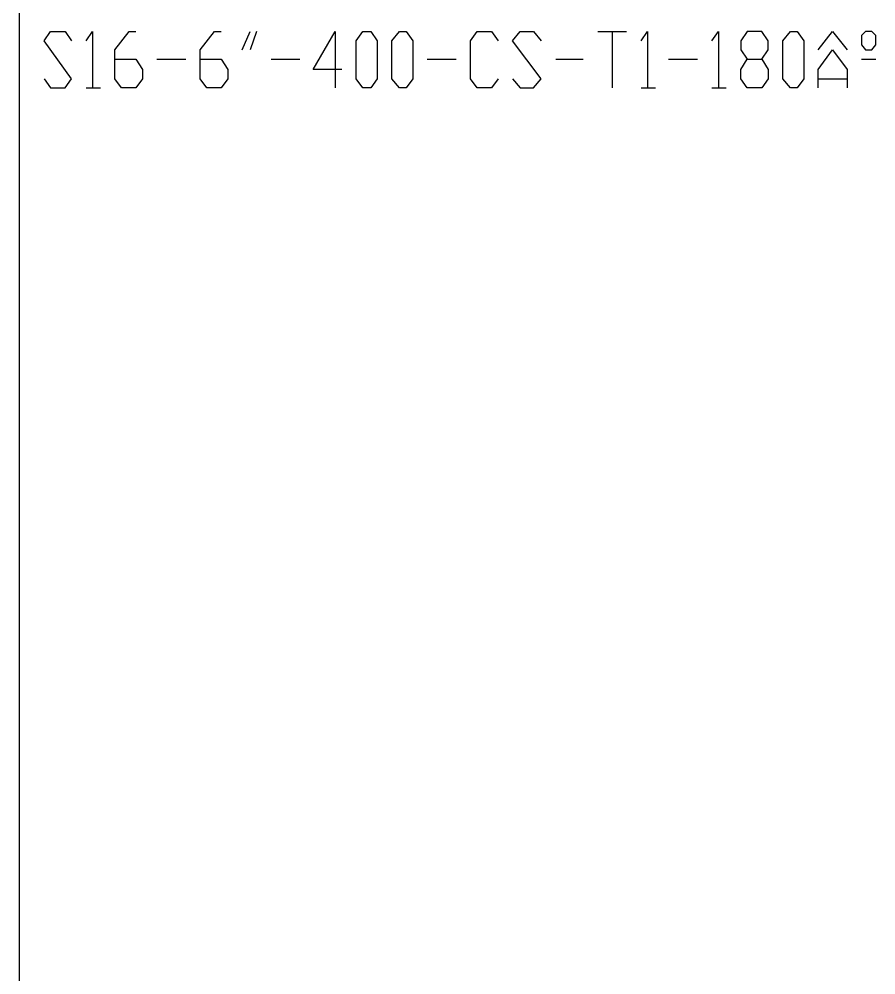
# Model space of a CAD drawing. Header units: millimetres. Extents: x 43 to 1147, y -811 to -31.
# Drawn here: x 944.7 to 1023, y -205.2 to -117.8 of the extents above; entities that cross this region are included whole.
import ezdxf

# ---------------------------------------------------------------- set-up
doc = ezdxf.new("R2010")
doc.units = ezdxf.units.MM
doc.layers.add('EDITED_LINES', color=4, linetype='Continuous')

msp = doc.modelspace()

# ---------------------------------------------------------------- linework, layer by layer
at = {"layer": 'EDITED_LINES'}
for p, q in [((944.68, -47.68), (944.68, -372.52)), ((946.96, -119.8), (947.56, -118.96)), ((947.56, -118.96), (948.88, -118.96)), ((948.88, -118.96), (949.48, -119.8)), ((950.8, -119.8), (951.4, -118.96)), ((951.4, -118.96), (951.4, -124.12)), ((953.44, -120.64), (954.76, -118.96)), ((954.76, -118.96), (955.36, -118.96)), ((961.24, -120.64), (962.56, -118.96)), ((962.56, -118.96), (963.16, -118.96)), ((965.08, -120.64), (965.8, -118.96)), ((966.4, -118.96), (965.8, -120.64)), ((971.56, -122.44), (973.6, -118.96)), ((973.6, -118.96), (973.6, -124.12)), ((975.52, -119.8), (976.12, -118.96)), ((976.12, -118.96), (976.84, -118.96)), ((976.84, -118.96), (977.44, -119.8)), ((978.76, -119.8), (979.48, -118.96)), ((979.48, -118.96), (980.08, -118.96)), ((980.08, -118.96), (980.68, -119.8)), ((985.96, -119.8), (986.56, -118.96)), ((986.56, -118.96), (987.88, -118.96)), ((987.88, -118.96), (988.48, -119.8)), ((989.8, -119.8), (990.52, -118.96)), ((990.52, -118.96), (991.72, -118.96)), ((991.72, -118.96), (992.44, -119.8)), ((997.6, -118.96), (1000.24, -118.96)), ((998.92, -118.96), (998.92, -124.12)), ((1001.56, -119.8), (1002.16, -118.96)), ((1002.16, -118.96), (1002.16, -124.12)), ((1008.04, -119.8), (1008.64, -118.96)), ((1008.64, -118.96), (1008.64, -124.12)), ((1011.28, -118.96), (1010.68, -119.8)), ((1012.6, -118.96), (1011.28, -118.96)), ((1013.2, -119.8), (1012.6, -118.96)), ((1014.52, -119.8), (1015.24, -118.96)), ((1015.24, -118.96), (1015.84, -118.96)), ((1015.84, -118.96), (1016.44, -119.8)), ((1017.76, -120.64), (1019.08, -118.96)), ((1019.08, -118.96), (1020.4, -120.64)), ((1022.08, -118.96), (1021.72, -119.32)), ((1021.72, -119.32), (1021.72, -120.16)), ((1022.68, -118.96), (1022.08, -118.96)), ((1023.04, -119.32), (1022.68, -118.96)), ((1023.04, -120.16), (1023.04, -119.32)), ((949.48, -123.28), (946.96, -119.8)), ((975.52, -123.28), (975.52, -119.8)), ((977.44, -119.8), (977.44, -123.28)), ((978.76, -123.28), (978.76, -119.8)), ((980.68, -119.8), (980.68, -123.28)), ((985.96, -123.28), (985.96, -119.8)), ((992.44, -123.28), (989.8, -119.8)), ((1010.68, -119.8), (1010.68, -120.64)), ((1013.2, -120.64), (1013.2, -119.8)), ((1014.52, -123.28), (1014.52, -119.8)), ((1016.44, -119.8), (1016.44, -123.28)), ((1021.72, -120.16), (1022.08, -120.64)), ((1022.68, -120.64), (1023.04, -120.16)), ((953.44, -123.28), (953.44, -120.64)), ((953.44, -121.48), (955.36, -121.48)), ((955.36, -121.48), (955.96, -122.44)), ((957.28, -121.48), (959.92, -121.48)), ((961.24, -123.28), (961.24, -120.64)), ((961.24, -121.48), (963.16, -121.48)), ((963.16, -121.48), (963.76, -122.44)), ((967.72, -121.48), (970.36, -121.48)), ((982, -121.48), (984.64, -121.48)), ((993.76, -121.48), (996.28, -121.48)), ((1004.08, -121.48), (1006.72, -121.48)), ((1010.68, -120.64), (1011.28, -121.48)), ((1010.68, -122.44), (1011.28, -121.48)), ((1011.28, -121.48), (1012.6, -121.48)), ((1012.6, -121.48), (1013.2, -120.64)), ((1012.6, -121.48), (1013.2, -122.44)), ((1017.76, -122.44), (1019.08, -120.64)), ((1019.08, -120.64), (1020.4, -122.44)), ((1021.72, -121.48), (1023.04, -121.48)), ((1022.08, -120.64), (1022.68, -120.64)), ((955.96, -122.44), (955.96, -123.28)), ((963.76, -122.44), (963.76, -123.28)), ((974.2, -122.44), (971.56, -122.44)), ((1010.68, -123.28), (1010.68, -122.44)), ((1013.2, -122.44), (1013.2, -123.28)), ((1017.76, -124.12), (1017.76, -122.44)), ((1020.4, -122.44), (1020.4, -124.12)), ((946.96, -123.28), (947.56, -124.12)), ((947.56, -124.12), (948.88, -124.12)), ((948.88, -124.12), (949.48, -123.28)), ((950.8, -124.12), (952.12, -124.12)), ((954.04, -124.12), (953.44, -123.28)), ((955.36, -124.12), (954.04, -124.12)), ((955.96, -123.28), (955.36, -124.12)), ((961.84, -124.12), (961.24, -123.28)), ((963.16, -124.12), (961.84, -124.12)), ((963.76, -123.28), (963.16, -124.12)), ((976.12, -124.12), (975.52, -123.28)), ((976.84, -124.12), (976.12, -124.12)), ((977.44, -123.28), (976.84, -124.12)), ((979.48, -124.12), (978.76, -123.28)), ((980.08, -124.12), (979.48, -124.12)), ((980.68, -123.28), (980.08, -124.12)), ((986.56, -124.12), (985.96, -123.28)), ((987.88, -124.12), (986.56, -124.12)), ((988.48, -123.28), (987.88, -124.12)), ((989.8, -123.28), (990.52, -124.12)), ((990.52, -124.12), (991.72, -124.12)), ((991.72, -124.12), (992.44, -123.28)), ((1001.56, -124.12), (1002.88, -124.12)), ((1008.04, -124.12), (1009.36, -124.12)), ((1011.28, -124.12), (1010.68, -123.28)), ((1012.6, -124.12), (1011.28, -124.12)), ((1013.2, -123.28), (1012.6, -124.12)), ((1015.24, -124.12), (1014.52, -123.28)), ((1015.84, -124.12), (1015.24, -124.12)), ((1016.44, -123.28), (1015.84, -124.12)), ((1017.76, -123.28), (1020.4, -123.28))]:
    msp.add_line(p, q, dxfattribs=at)

doc.saveas('drawing.dxf')
